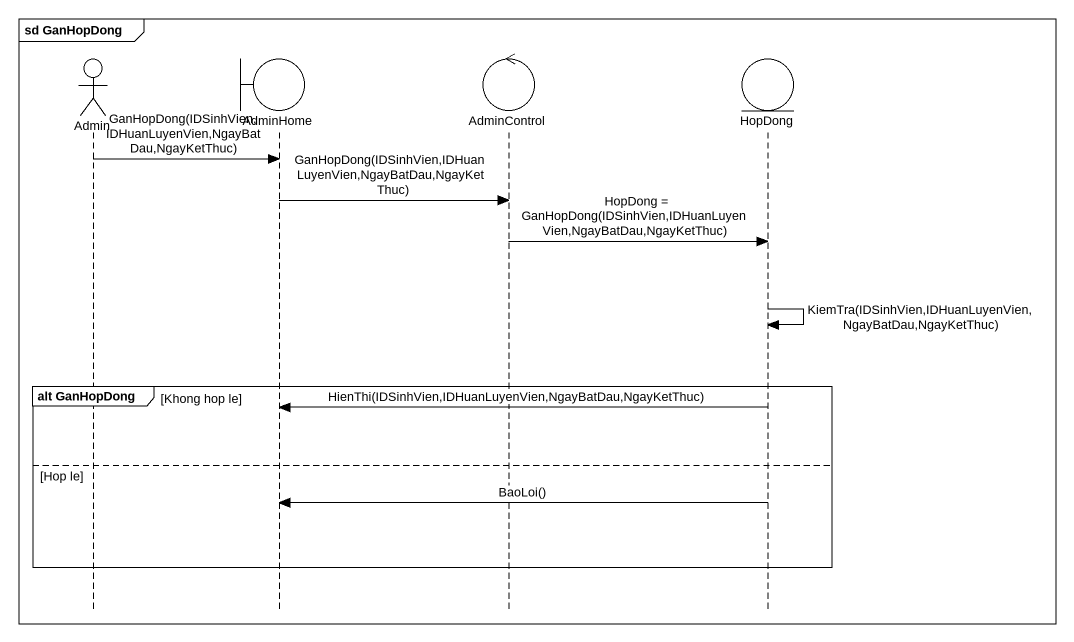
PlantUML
@startuml
mainframe sd GanHopDong
hide footbox
actor Admin
boundary AdminHome
control AdminControl
entity HopDong

Admin -> AdminHome : GanHopDong(IDSinhVien,IDHuanLuyenVien,NgayBatDau,NgayKetThuc)
AdminHome -> AdminControl : GanHopDong(IDSinhVien,IDHuanLuyenVien,NgayBatDau,NgayKetThuc)
AdminControl -> HopDong : HopDong = GanHopDong(IDSinhVien,IDHuanLuyenVien,NgayBatDau,NgayKetThuc)
HopDong -> HopDong : KiemTra(IDSinhVien,IDHuanLuyenVien,NgayBatDau,NgayKetThuc)
group alt GanHopDong [Khong hop le]
  HopDong -> AdminHome : HienThi(IDSinhVien,IDHuanLuyenVien,NgayBatDau,NgayKetThuc)
else Hop le
  HopDong -> AdminHome : BaoLoi()
end
@enduml
